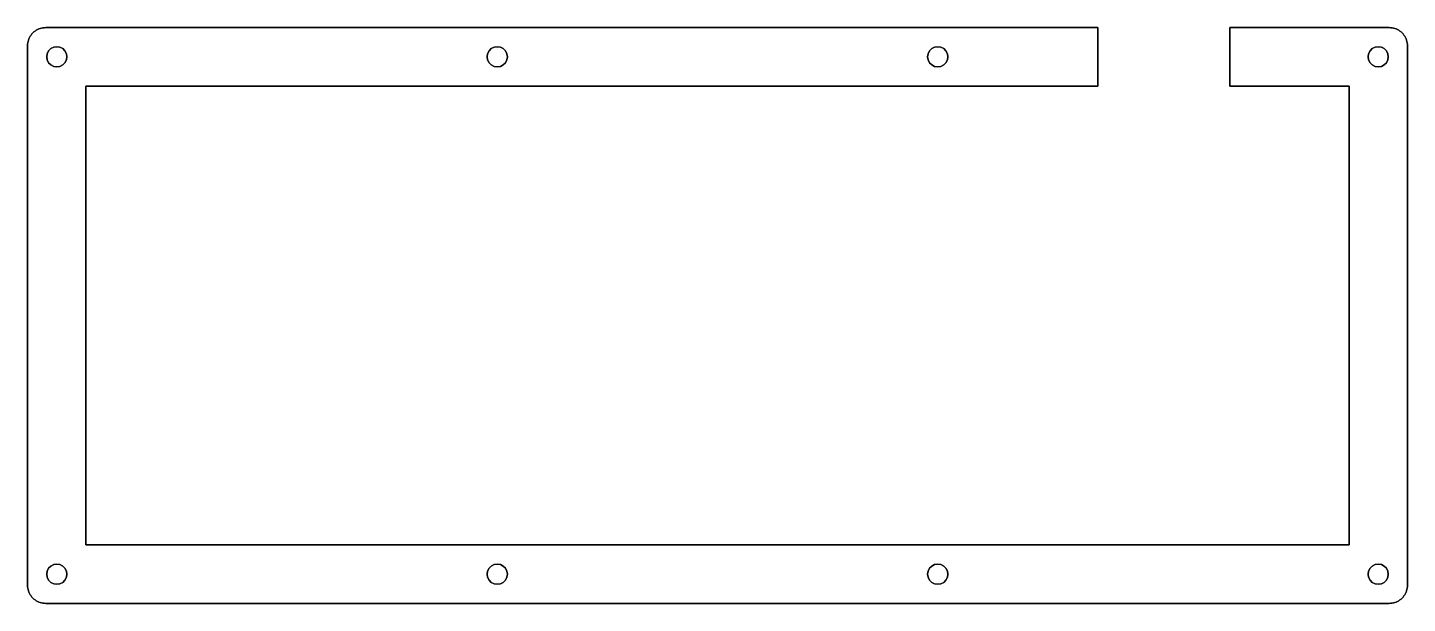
# Model space of a CAD drawing. Extents: x 0 to 229, y 0 to 95.
import ezdxf

# ---------------------------------------------------------------- set-up
doc = ezdxf.new("R2010")
doc.units = 0
doc.layers.get('0').update_dxf_attribs({"linetype": 'CONTINUOUS'})

msp = doc.modelspace()

# ---------------------------------------------------------------- linework, layer by layer
at = {"color": 7}
for points in [[(0.326595, 93.772774), (0.442352, 93.979574)], [(0.442352, 93.979574), (0.571888, 94.175274)], [(0.571888, 94.175274), (0.717959, 94.359874)], [(0.717959, 94.359874), (0.87781, 94.533374)], [(0.87781, 94.533374), (1.051446, 94.693174)], [(1.051446, 94.693174), (1.236106, 94.839274)], [(1.236106, 94.839274), (1.431786, 94.969074)], [(1.431786, 94.969074), (1.638486, 95.084774)], [(1.638486, 95.084774), (1.852086, 95.182474)], [(1.852086, 95.182474), (2.072566, 95.265074)], [(2.072566, 95.265074), (2.299946, 95.328574)], [(2.299946, 95.328574), (2.530076, 95.375474)], [(2.530076, 95.375474), (2.764346, 95.401574)], [(2.764346, 95.401574), (2.999987, 95.411074)], [(2.999987, 95.411074), (177.455984, 95.411074)], [(177.455984, 95.411074), (177.455984, 85.73057)], [(199.305993, 85.73057), (199.305993, 95.411074)], [(199.305993, 95.411074), (225.761003, 95.411074)], [(225.761003, 95.411074), (225.997003, 95.401574)], [(225.997003, 95.401574), (226.230003, 95.375474)], [(226.230003, 95.375474), (226.461003, 95.328574)], [(226.461003, 95.328574), (226.689004, 95.265074)], [(226.689004, 95.265074), (226.909004, 95.182474)], [(226.909004, 95.182474), (227.123004, 95.084774)], [(227.123004, 95.084774), (227.328004, 94.969074)], [(227.328004, 94.969074), (227.524004, 94.839274)], [(227.524004, 94.839274), (227.710004, 94.693174)], [(227.710004, 94.693174), (227.882004, 94.533374)], [(227.882004, 94.533374), (228.042004, 94.359874)], [(228.042004, 94.359874), (228.188004, 94.175274)], [(228.188004, 94.175274), (228.319004, 93.979574)], [(228.319004, 93.979574), (228.435004, 93.772774)], [(0, 92.411473), (0.009646, 92.647073)], [(0, 3.001368), (0, 92.411473)], [(0.009646, 92.647073), (0.035829, 92.881373)], [(0.035829, 92.881373), (0.082682, 93.111373)], [(0.082682, 93.111373), (0.146072, 93.338573)], [(0.146072, 93.338573), (0.228754, 93.558973)], [(0.228754, 93.558973), (0.326595, 93.772774)], [(3.485047, 91.555573), (3.246657, 91.088473)], [(3.855747, 91.926373), (3.485047, 91.555573)], [(4.322897, 92.164473), (3.855747, 91.926373)], [(4.841057, 92.247373), (4.322897, 92.164473)], [(5.357807, 92.164473), (4.841057, 92.247373)], [(5.824988, 91.926373), (5.357807, 92.164473)], [(6.195648, 91.555573), (5.824988, 91.926373)], [(6.434058, 91.088473), (6.195648, 91.555573)], [(76.511345, 91.555573), (76.273245, 91.088473)], [(76.882145, 91.926373), (76.511345, 91.555573)], [(77.349145, 92.164473), (76.882145, 91.926373)], [(77.867446, 92.247373), (77.349145, 92.164473)], [(78.384246, 92.164473), (77.867446, 92.247373)], [(78.851346, 91.926373), (78.384246, 92.164473)], [(79.222046, 91.555573), (78.851346, 91.926373)], [(79.460546, 91.088473), (79.222046, 91.555573)], [(149.537974, 91.555573), (149.300973, 91.088473)], [(149.909974, 91.926373), (149.537974, 91.555573)], [(150.376974, 92.164473), (149.909974, 91.926373)], [(150.893974, 92.247373), (150.376974, 92.164473)], [(151.411974, 92.164473), (150.893974, 92.247373)], [(151.877974, 91.926373), (151.411974, 92.164473)], [(152.249975, 91.555573), (151.877974, 91.926373)], [(152.486975, 91.088473), (152.249975, 91.555573)], [(222.566002, 91.555573), (222.327002, 91.088473)], [(222.936002, 91.926373), (222.566002, 91.555573)], [(223.403002, 92.164473), (222.936002, 91.926373)], [(223.922002, 92.247373), (223.403002, 92.164473)], [(224.439003, 92.164473), (223.922002, 92.247373)], [(224.906003, 91.926373), (224.439003, 92.164473)], [(225.276003, 91.555573), (224.906003, 91.926373)], [(225.515003, 91.088473), (225.276003, 91.555573)], [(228.435004, 93.772774), (228.533004, 93.558973)], [(228.533004, 93.558973), (228.614004, 93.338573)], [(228.614004, 93.338573), (228.679004, 93.111373)], [(228.679004, 93.111373), (228.724004, 92.881373)], [(228.724004, 92.881373), (228.752004, 92.647073)], [(228.752004, 92.647073), (228.761004, 92.411473)], [(228.761004, 92.411473), (228.761004, 2.999988)], [(3.246657, 91.088473), (3.163977, 90.570272)], [(3.163977, 90.570272), (3.246657, 90.053472)], [(3.246657, 90.053472), (3.485047, 89.586372)], [(3.485047, 89.586372), (3.855747, 89.215572)], [(5.824988, 89.215572), (6.195648, 89.586372)], [(6.195648, 89.586372), (6.434058, 90.053472)], [(6.515378, 90.570272), (6.434058, 91.088473)], [(6.434058, 90.053472), (6.515378, 90.570272)], [(76.273245, 91.088473), (76.191745, 90.570272)], [(76.191745, 90.570272), (76.273245, 90.053472)], [(76.273245, 90.053472), (76.511345, 89.586372)], [(76.511345, 89.586372), (76.882145, 89.215572)], [(78.851346, 89.215572), (79.222046, 89.586372)], [(79.222046, 89.586372), (79.460546, 90.053472)], [(79.541746, 90.570272), (79.460546, 91.088473)], [(79.460546, 90.053472), (79.541746, 90.570272)], [(149.300973, 91.088473), (149.219973, 90.570272)], [(149.219973, 90.570272), (149.300973, 90.053472)], [(149.300973, 90.053472), (149.537974, 89.586372)], [(149.537974, 89.586372), (149.909974, 89.215572)], [(151.877974, 89.215572), (152.249975, 89.586372)], [(152.249975, 89.586372), (152.486975, 90.053472)], [(152.569975, 90.570272), (152.486975, 91.088473)], [(152.486975, 90.053472), (152.569975, 90.570272)], [(222.327002, 91.088473), (222.246002, 90.570272)], [(222.246002, 90.570272), (222.327002, 90.053472)], [(222.327002, 90.053472), (222.566002, 89.586372)], [(222.566002, 89.586372), (222.936002, 89.215572)], [(224.906003, 89.215572), (225.276003, 89.586372)], [(225.276003, 89.586372), (225.515003, 90.053472)], [(225.596003, 90.570272), (225.515003, 91.088473)], [(225.515003, 90.053472), (225.596003, 90.570272)], [(3.855747, 89.215572), (4.322897, 88.977172)], [(4.322897, 88.977172), (4.841057, 88.895972)], [(4.841057, 88.895972), (5.357807, 88.977172)], [(5.357807, 88.977172), (5.824988, 89.215572)], [(76.882145, 89.215572), (77.349145, 88.977172)], [(77.349145, 88.977172), (77.867446, 88.895972)], [(77.867446, 88.895972), (78.384246, 88.977172)], [(78.384246, 88.977172), (78.851346, 89.215572)], [(149.909974, 89.215572), (150.376974, 88.977172)], [(150.376974, 88.977172), (150.893974, 88.895972)], [(150.893974, 88.895972), (151.411974, 88.977172)], [(151.411974, 88.977172), (151.877974, 89.215572)], [(222.936002, 89.215572), (223.403002, 88.977172)], [(223.403002, 88.977172), (223.922002, 88.895972)], [(223.922002, 88.895972), (224.439003, 88.977172)], [(224.439003, 88.977172), (224.906003, 89.215572)], [(177.455984, 85.73057), (9.680709, 85.73057)], [(9.680709, 85.73057), (9.680709, 9.679331)], [(219.082001, 85.73057), (199.305993, 85.73057)], [(219.082001, 9.679331), (219.082001, 85.73057)], [(9.680709, 9.679331), (219.082001, 9.679331)], [(3.246657, 5.357799), (3.163977, 4.841049)], [(3.163977, 4.841049), (3.246657, 4.322889)], [(3.485047, 5.824989), (3.246657, 5.357799)], [(3.855747, 6.19565), (3.485047, 5.824989)], [(4.322897, 6.43406), (3.855747, 6.19565)], [(4.841057, 6.51537), (4.322897, 6.43406)], [(5.357807, 6.43406), (4.841057, 6.51537)], [(5.824988, 6.19565), (5.357807, 6.43406)], [(6.195648, 5.824989), (5.824988, 6.19565)], [(6.434058, 5.357799), (6.195648, 5.824989)], [(6.515378, 4.841049), (6.434058, 5.357799)], [(6.434058, 4.322889), (6.515378, 4.841049)], [(76.273245, 5.357799), (76.191745, 4.841049)], [(76.191745, 4.841049), (76.273245, 4.322889)], [(76.511345, 5.824989), (76.273245, 5.357799)], [(76.882145, 6.19565), (76.511345, 5.824989)], [(77.349145, 6.43406), (76.882145, 6.19565)], [(77.867446, 6.51537), (77.349145, 6.43406)], [(78.384246, 6.43406), (77.867446, 6.51537)], [(78.851346, 6.19565), (78.384246, 6.43406)], [(79.222046, 5.824989), (78.851346, 6.19565)], [(79.460546, 5.357799), (79.222046, 5.824989)], [(79.541746, 4.841049), (79.460546, 5.357799)], [(79.460546, 4.322889), (79.541746, 4.841049)], [(149.300973, 5.357799), (149.219973, 4.841049)], [(149.219973, 4.841049), (149.300973, 4.322889)], [(149.537974, 5.824989), (149.300973, 5.357799)], [(149.909974, 6.19565), (149.537974, 5.824989)], [(150.376974, 6.43406), (149.909974, 6.19565)], [(150.893974, 6.51537), (150.376974, 6.43406)], [(151.411974, 6.43406), (150.893974, 6.51537)], [(151.877974, 6.19565), (151.411974, 6.43406)], [(152.249975, 5.824989), (151.877974, 6.19565)], [(152.486975, 5.357799), (152.249975, 5.824989)], [(152.569975, 4.841049), (152.486975, 5.357799)], [(152.486975, 4.322889), (152.569975, 4.841049)], [(222.327002, 5.357799), (222.246002, 4.841049)], [(222.246002, 4.841049), (222.327002, 4.322889)], [(222.566002, 5.824989), (222.327002, 5.357799)], [(222.936002, 6.19565), (222.566002, 5.824989)], [(223.403002, 6.43406), (222.936002, 6.19565)], [(223.922002, 6.51537), (223.403002, 6.43406)], [(224.439003, 6.43406), (223.922002, 6.51537)], [(224.906003, 6.19565), (224.439003, 6.43406)], [(225.276003, 5.824989), (224.906003, 6.19565)], [(225.515003, 5.357799), (225.276003, 5.824989)], [(225.596003, 4.841049), (225.515003, 5.357799)], [(225.515003, 4.322889), (225.596003, 4.841049)], [(0.009646, 2.764348), (0, 3.001368)], [(0.035829, 2.531458), (0.009646, 2.764348)], [(0.082682, 2.299948), (0.035829, 2.531458)], [(0.146072, 2.072568), (0.082682, 2.299948)], [(3.246657, 4.322889), (3.485047, 3.855739)], [(3.485047, 3.855739), (3.855747, 3.485048)], [(3.855747, 3.485048), (4.322897, 3.246658)], [(4.322897, 3.246658), (4.841057, 3.165358)], [(4.841057, 3.165358), (5.357807, 3.246658)], [(5.357807, 3.246658), (5.824988, 3.485048)], [(5.824988, 3.485048), (6.195648, 3.855739)], [(6.195648, 3.855739), (6.434058, 4.322889)], [(76.273245, 4.322889), (76.511345, 3.855739)], [(76.511345, 3.855739), (76.882145, 3.485048)], [(76.882145, 3.485048), (77.349145, 3.246658)], [(77.349145, 3.246658), (77.867446, 3.165358)], [(77.867446, 3.165358), (78.384246, 3.246658)], [(78.384246, 3.246658), (78.851346, 3.485048)], [(78.851346, 3.485048), (79.222046, 3.855739)], [(79.222046, 3.855739), (79.460546, 4.322889)], [(149.300973, 4.322889), (149.537974, 3.855739)], [(149.537974, 3.855739), (149.909974, 3.485048)], [(149.909974, 3.485048), (150.376974, 3.246658)], [(150.376974, 3.246658), (150.893974, 3.165358)], [(150.893974, 3.165358), (151.411974, 3.246658)], [(151.411974, 3.246658), (151.877974, 3.485048)], [(151.877974, 3.485048), (152.249975, 3.855739)], [(152.249975, 3.855739), (152.486975, 4.322889)], [(222.327002, 4.322889), (222.566002, 3.855739)], [(222.566002, 3.855739), (222.936002, 3.485048)], [(222.936002, 3.485048), (223.403002, 3.246658)], [(223.403002, 3.246658), (223.922002, 3.165358)], [(223.922002, 3.165358), (224.439003, 3.246658)], [(224.439003, 3.246658), (224.906003, 3.485048)], [(224.906003, 3.485048), (225.276003, 3.855739)], [(225.276003, 3.855739), (225.515003, 4.322889)], [(228.679004, 2.299948), (228.614004, 2.072568)], [(228.724004, 2.531458), (228.679004, 2.299948)], [(228.752004, 2.764348), (228.724004, 2.531458)], [(228.761004, 2.999988), (228.752004, 2.764348)], [(0.228754, 1.852088), (0.146072, 2.072568)], [(0.326595, 1.638488), (0.228754, 1.852088)], [(0.442352, 1.433158), (0.326595, 1.638488)], [(0.571888, 1.237478), (0.442352, 1.433158)], [(0.717959, 1.051448), (0.571888, 1.237478)], [(0.87781, 0.87919), (0.717959, 1.051448)], [(1.051446, 0.719336), (0.87781, 0.87919)], [(1.236106, 0.573264), (1.051446, 0.719336)], [(1.431786, 0.442349), (1.236106, 0.573264)], [(1.638486, 0.326595), (1.431786, 0.442349)], [(1.852086, 0.228754), (1.638486, 0.326595)], [(2.072566, 0.14745), (1.852086, 0.228754)], [(2.299946, 0.082682), (2.072566, 0.14745)], [(2.530076, 0.037207), (2.299946, 0.082682)], [(2.764346, 0.009646), (2.530076, 0.037207)], [(2.999987, 0), (2.764346, 0.009646)], [(225.761003, 0), (2.999987, 0)], [(225.997003, 0.009646), (225.761003, 0)], [(226.230003, 0.037207), (225.997003, 0.009646)], [(226.461003, 0.082682), (226.230003, 0.037207)], [(226.689004, 0.14745), (226.461003, 0.082682)], [(226.909004, 0.228754), (226.689004, 0.14745)], [(227.123004, 0.326595), (226.909004, 0.228754)], [(227.328004, 0.442349), (227.123004, 0.326595)], [(227.524004, 0.573264), (227.328004, 0.442349)], [(227.710004, 0.719336), (227.524004, 0.573264)], [(227.882004, 0.87919), (227.710004, 0.719336)], [(228.042004, 1.051448), (227.882004, 0.87919)], [(228.188004, 1.237478), (228.042004, 1.051448)], [(228.319004, 1.433158), (228.188004, 1.237478)], [(228.435004, 1.638488), (228.319004, 1.433158)], [(228.533004, 1.852088), (228.435004, 1.638488)], [(228.614004, 2.072568), (228.533004, 1.852088)]]:
    msp.add_lwpolyline(points, close=True, dxfattribs=at)

doc.saveas('drawing.dxf')
